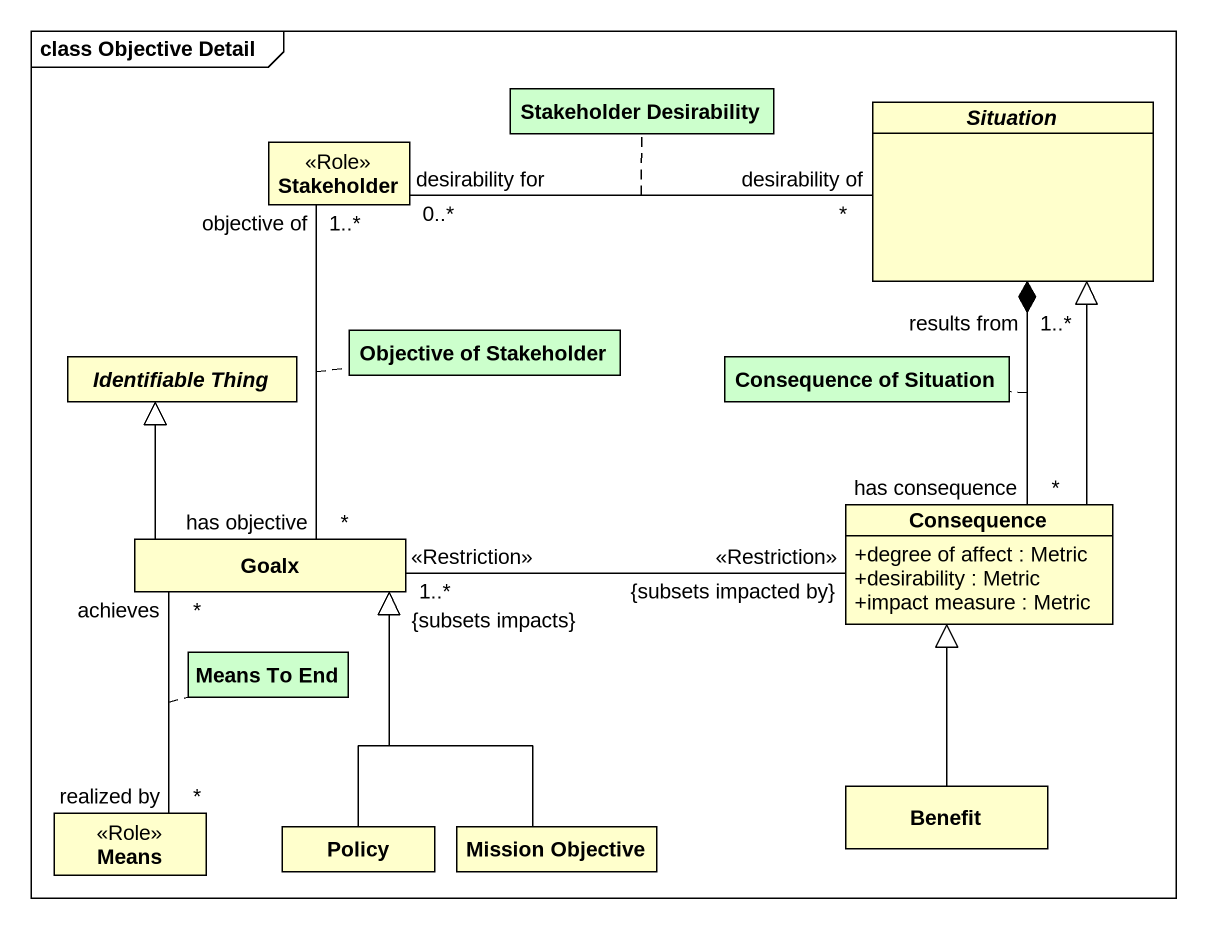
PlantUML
@startuml
mainframe class Objective Detail
hide circle
hide empty members
skinparam classAttributeIconSize 0
class "Stakeholder Desirability" as Stakeholder_Desirability #CCFFCC
abstract class Situation
class Stakeholder <<Role>>
abstract class "Identifiable Thing" as Identifiable_Thing
class "Objective of Stakeholder" as Objective_of_Stakeholder #CCFFCC
class "Consequence of Situation" as Consequence_of_Situation #CCFFCC
class Goalx
class Consequence {
  +degree of affect : Metric
  +desirability : Metric
  +impact measure : Metric
}
class "Means To End" as Means_To_End #CCFFCC
class Means <<Role>>
class Policy
class "Mission Objective" as Mission_Objective
class Benefit
Situation "results from\n1..*" *-- "has consequence\n*" Consequence
(Situation, Consequence) .. Consequence_of_Situation
Stakeholder "desirability for\n0..*" -right- "desirability of\n*" Situation
(Stakeholder, Situation) .. Stakeholder_Desirability
Stakeholder "objective of\n1..*" -- "has objective\n*" Goalx
(Stakeholder, Goalx) .. Objective_of_Stakeholder
Goalx -up-|> Identifiable_Thing
Consequence -up-|> Situation
Consequence "{subsets impacted by}\n<<Restriction>>" -left- "1..*\n{subsets impacts}\n<<Restriction>>" Goalx
Means "realized by\n*" -up- "achieves\n*" Goalx
(Means, Goalx) .. Means_To_End
Policy -up-|> Goalx
Mission_Objective -up-|> Goalx
Benefit -up-|> Consequence
@enduml
